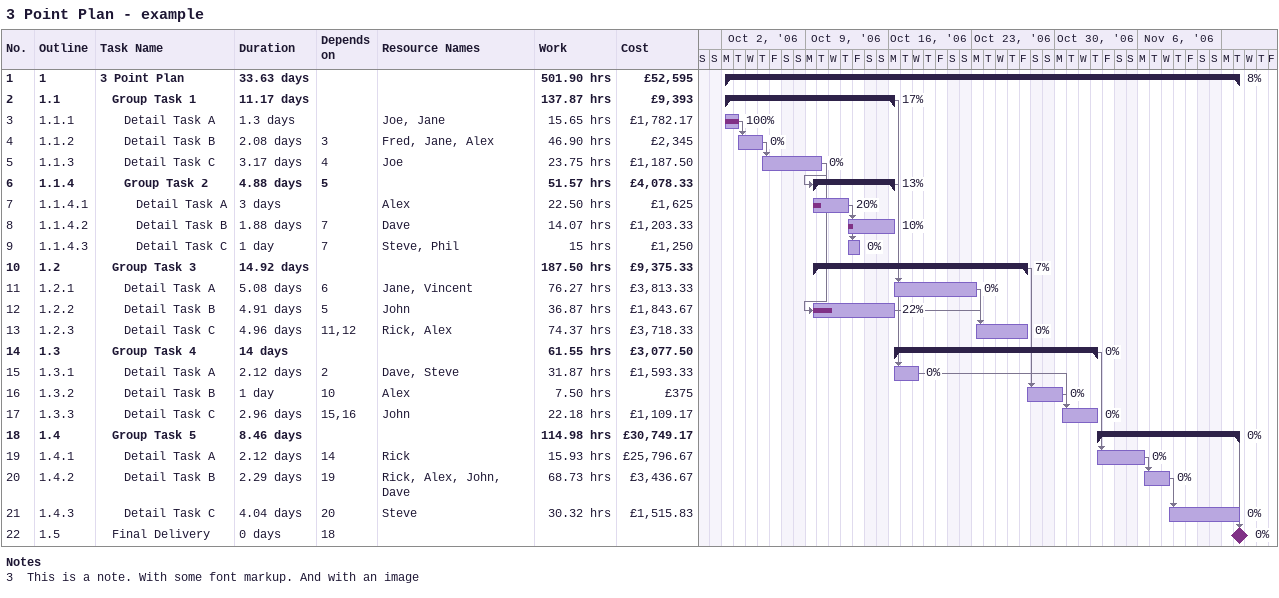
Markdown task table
3 Point Plan - example

| ID | WBS | Task | Duration | Start | Finish | Predecessors | Resources | % complete | Work (h) | Cost (£) |
|---|---|---|---|---|---|---|---|---|---|---|
| 1 | 1 | **3 Point Plan** | 33.63d | 2006-10-02 | 2006-11-14 |  |  | 8 | 501.90 | 52595 |
| 2 | 1.1 | **Group Task 1** | 11.17d | 2006-10-02 | 2006-10-16 |  |  | 17 | 137.87 | 9393 |
| 3 | 1.1.1 | Detail Task A | 1.3d | 2006-10-02 | 2006-10-03 |  | Joe, Jane | 100 | 15.65 | 1782.17 |
| 4 | 1.1.2 | Detail Task B | 2.08d | 2006-10-03 | 2006-10-05 | 3 | Fred, Jane, Alex | 0 | 46.90 | 2345 |
| 5 | 1.1.3 | Detail Task C | 3.17d | 2006-10-05 | 2006-10-10 | 4 | Joe | 0 | 23.75 | 1187.50 |
| 6 | 1.1.4 | **Group Task 2** | 4.88d | 2006-10-09 | 2006-10-16 | 5 |  | 13 | 51.57 | 4078.33 |
| 7 | 1.1.4.1 | Detail Task A | 3d | 2006-10-09 | 2006-10-12 |  | Alex | 20 | 22.50 | 1625 |
| 8 | 1.1.4.2 | Detail Task B | 1.88d | 2006-10-12 | 2006-10-16 | 7 | Dave | 10 | 14.07 | 1203.33 |
| 9 | 1.1.4.3 | Detail Task C | 1d | 2006-10-12 | 2006-10-13 | 7 | Steve, Phil | 0 | 15 | 1250 |
| 10 | 1.2 | **Group Task 3** | 14.92d | 2006-10-09 | 2006-10-27 |  |  | 7 | 187.50 | 9375.33 |
| 11 | 1.2.1 | Detail Task A | 5.08d | 2006-10-16 | 2006-10-23 | 6 | Jane, Vincent | 0 | 76.27 | 3813.33 |
| 12 | 1.2.2 | Detail Task B | 4.91d | 2006-10-09 | 2006-10-16 | 5 | John | 22 | 36.87 | 1843.67 |
| 13 | 1.2.3 | Detail Task C | 4.96d | 2006-10-23 | 2006-10-27 | 11, 12 | Rick, Alex | 0 | 74.37 | 3718.33 |
| 14 | 1.3 | **Group Task 4** | 14d | 2006-10-16 | 2006-11-02 |  |  | 0 | 61.55 | 3077.50 |
| 15 | 1.3.1 | Detail Task A | 2.12d | 2006-10-16 | 2006-10-18 | 2 | Dave, Steve | 0 | 31.87 | 1593.33 |
| 16 | 1.3.2 | Detail Task B | 1d | 2006-10-27 | 2006-10-30 | 10 | Alex | 0 | 7.50 | 375 |
| 17 | 1.3.3 | Detail Task C | 2.96d | 2006-10-30 | 2006-11-02 | 15, 16 | John | 0 | 22.18 | 1109.17 |
| 18 | 1.4 | **Group Task 5** | 8.46d | 2006-11-02 | 2006-11-14 |  |  | 0 | 114.98 | 30749.17 |
| 19 | 1.4.1 | Detail Task A | 2.12d | 2006-11-02 | 2006-11-06 | 14 | Rick | 0 | 15.93 | 25796.67 |
| 20 | 1.4.2 | Detail Task B | 2.29d | 2006-11-06 | 2006-11-08 | 19 | Rick, Alex, John, Dave | 0 | 68.73 | 3436.67 |
| 21 | 1.4.3 | Detail Task C | 4.04d | 2006-11-08 | 2006-11-14 | 20 | Steve | 0 | 30.32 | 1515.83 |
| 22 | 1.5 | Final Delivery | 0d | 2006-11-14 | 2006-11-14 | 18 |  | 0 |  |  |

Notes
- 3: This is a note. With some font markup. And with an image
